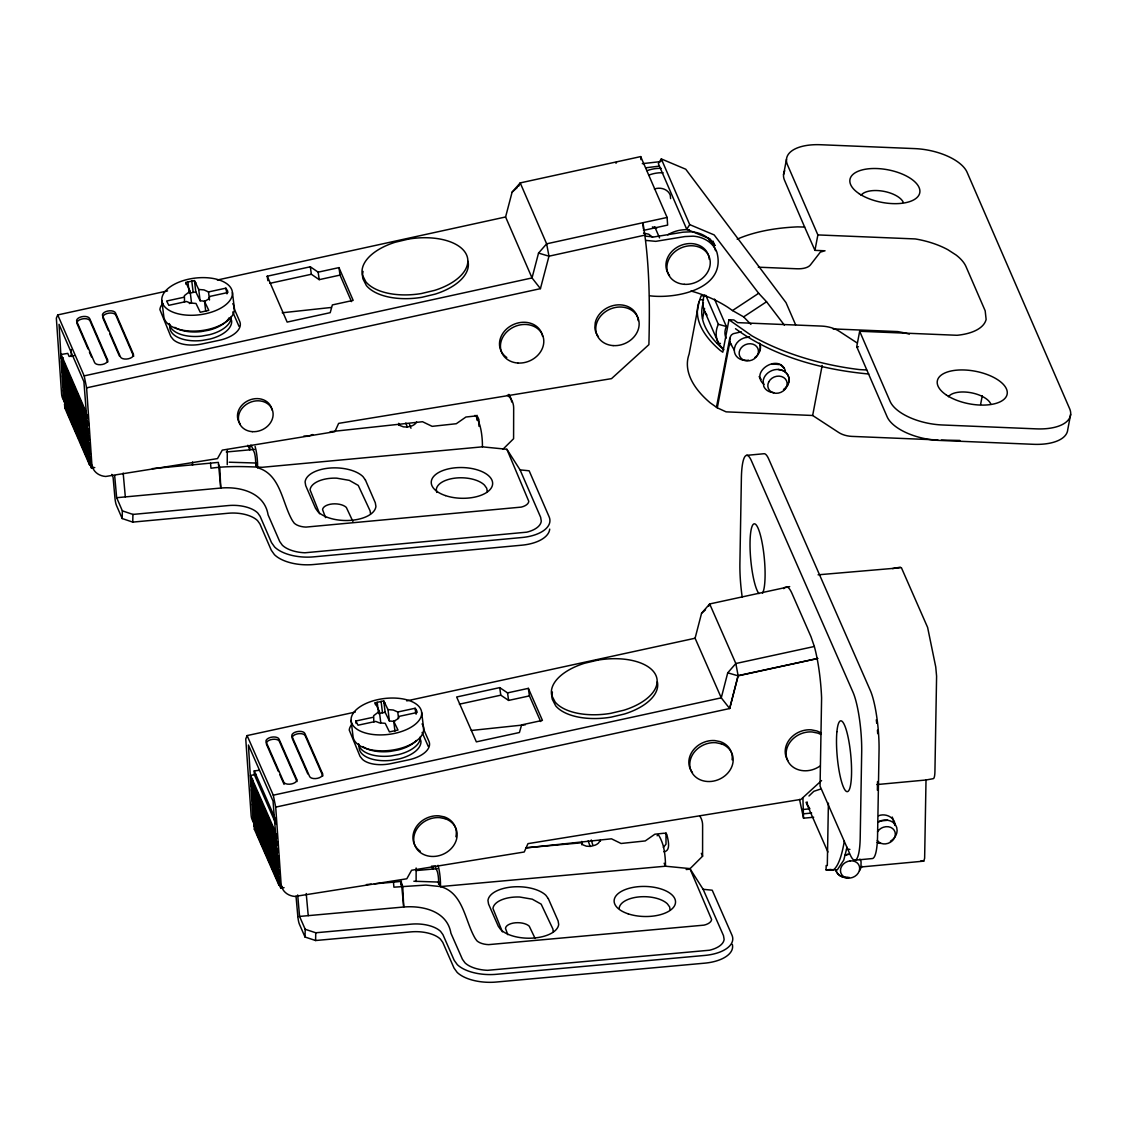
<?xml version="1.0" encoding="UTF-8"?>
<svg xmlns="http://www.w3.org/2000/svg" width="1127" height="1127" viewBox="0 0 1127 1127"><rect width="100%" height="100%" fill="white"/><g stroke="black" fill="none" stroke-linecap="round" stroke-linejoin="round"><path stroke-width="1.5" d="M416.117 881.511L416.131 867.987M666.001 832.614L666.001 844.179L663.38 847.377M686.16 869.523L689.555 869.171L702.586 856.196L702.614 825.288A22.202 18.877 -23.7 0 0 699.726 815.934M71.24 356.541L71.269 349.567M192.548 465.268L192.562 461.971M227.245 464.69L227.288 449.588M278.524 880.877L254.082 825.203L254.096 821.583L278.538 877.243L278.524 880.877L280.271 880.694M277.172 866.818L278.566 870.002L278.552 873.622L254.11 817.963L253.096 811.257L254.829 810.975L279.271 866.649L277.538 866.931L253.096 811.257M254.138 807.087L254.124 810.722L255.871 810.538M275.89 823.781L254.237 774.488L254.251 770.868L259.252 770.333M279.242 866.311L277.186 859.577M477.017 420.202L477.031 415.285M478.919 426.217L478.933 419.667L477.848 417.131A4.762 4.015 -23.4 0 0 475.087 416.032L465.93 417.018L456.294 423.724L432.148 426.344L422.54 421.723L330.155 431.726M254.096 821.583L253.589 818.441L255.322 818.16M278.566 870.002L277.791 870.509L253.336 814.849M254.322 803.805L252.589 804.086L277.031 859.746L277.284 863.338L278.58 862.761M643.489 230.387L667.635 225.09L667.099 217.455L642.925 222.709C649.715 262.845 649.885 303.994 648.898 344.637L611.51 378.644L338.635 423.372L334.874 431.669L222.273 450.124L217.497 458.59L105.684 476.467A17.764 14.989 -23.5 0 1 91.836 463.887L86.596 387.857L84.173 375.883L57.731 314.926L167.543 290.907M813.68 817.244L803.537 818.188L802.903 797.874M844.292 841.263A151.004 28.95 84.7 0 1 832.938 870.283L826.091 869.903L826.161 865.508L827.303 865.578L828.401 803.157M877.384 790.182L877.539 781.546M438.572 884.23L438.586 880.131A8.805 1.705 84.8 0 0 437.389 871.72L434.909 865.719M818.089 574.812L901.389 567.684L927.62 627.443L935.748 666.973L936.593 676.214L934.931 771.46A14.031 2.691 84.7 0 1 933.311 778.658L926.014 779.997L924.633 858.267L923.746 861.141L860.028 867.072M255.998 466.127L255.646 461.197A8.805 1.719 84.7 0 0 254.434 452.744L251.307 445.531A8.805 1.719 84.7 0 0 249.856 447.856L249.814 449.828L226.259 451.997M732.325 944.398A35.529 17.398 1.2 0 1 704.6 963.176L496.26 982.04A35.529 17.398 1.2 0 1 457.153 972.39L454.026 968.051L442.77 942.369L440.418 939.115A26.654 13.045 1.2 0 0 411.087 931.874L315.588 940.524L305.037 937.03L305.192 929.282L299.571 916.434L297.683 894.951M315.588 940.524L315.757 932.776L305.192 929.282M581.729 844.757L581.786 841.418M549.708 529.098A35.529 17.793 1.3 0 1 521.829 545.186L313.588 564.528A35.529 17.793 1.3 0 1 274.439 554.667L271.297 550.244L259.914 523.97L257.562 520.646A26.654 13.341 1.3 0 0 228.189 513.25L132.747 522.111L122.181 518.533L122.35 510.855L116.659 497.711L114.658 475.58M132.747 522.111L132.93 514.419L122.35 510.855M398.676 425.33L398.719 423.343L399.888 425.499L403.381 426.851L407.467 427.077L412.285 425.71A15.679 7.847 1.3 0 0 415.609 423.442L416.638 421.949M937.847 439.924L851.843 436.388A14.031 6.537 10.8 0 1 838.798 432.557L812.652 415.483L726.084 411.848L717.307 407.833L728.93 346.693C730.986 342.481 727.957 335.902 733.297 333.691L741.298 331.831M704.361 295.936L701.121 295.795L699.078 301.67L689.104 354.16A132.394 61.717 10.8 0 0 710.221 402.846L717.307 407.833M702.628 318.659L704.572 308.446M856.647 342.636L839.206 331.253A18.821 8.777 10.8 0 0 821.71 326.097L737.65 322.632L733.832 319.955L728.972 319.758L722.801 352.202L720.195 350.37A132.394 61.717 10.8 0 1 699.078 301.67M783.547 174.699L786.491 159.259M758.302 267.184L796.831 268.775A18.821 8.777 10.8 0 0 810.426 264.915L820.343 252.11L825.034 250.786L814.948 250.363L817.878 234.923L787.491 164.866A44.418 20.709 10.8 0 1 820.752 144.735L914.828 148.609A44.418 20.709 10.8 0 1 967.079 172.262L1069.65 408.735A44.418 20.709 10.8 0 1 1036.389 428.866L942.313 424.978A44.418 20.709 10.8 0 1 890.062 401.325L859.662 331.268L957.062 335.282A54.688 25.498 10.8 0 0 986.125 319.406L985.181 310.813L966.036 266.662A54.688 25.498 10.8 0 0 956.062 254.998L947.863 249.715A54.688 25.498 10.8 0 0 915.265 238.938L817.878 234.923M812.652 415.483L822.161 365.472M1070.65 414.342L1067.72 429.781A44.418 20.709 10.8 0 1 1033.445 444.306L939.383 440.418A44.418 20.709 10.8 0 1 887.118 416.765L856.731 346.707L859.662 331.268M980.603 404.438L982.251 395.802M716.462 407.227L729.775 338.269M393.45 882.173L401.311 881.356L400.705 884.005L401.775 886.456L403.72 907.01C422.752 905.404 447.194 911.039 450.927 933.212L462.422 959.288L464.972 962.824A26.907 13.172 1.2 0 0 487.597 970.319L709.545 950.216A26.907 13.172 1.2 0 0 724.112 939.354L723.492 935.649L703.135 889.302L689.921 868.607L665.451 866.212L440.516 886.583L425.907 885.075L393.915 887.174L393.45 882.173L374.347 883.836M670.621 198.62L670.227 195.07C667.846 188.97 660.225 186.871 654.407 189.04M847.011 847.293L843.757 860.126L837.276 869.889L832.599 869.621M821.569 780.56L800.959 799.395L527.971 843.644L524.224 851.998L411.58 870.255L406.819 878.778L294.964 896.444A17.764 15.102 -23.7 0 1 281.088 883.737L275.706 807.129L729.662 708.531L721.266 697.838L695.091 638.234L701.572 613.243L709.672 603.959L789.689 586.618M742.186 596.944A44.418 8.509 84.7 0 1 739.904 563.303L741.383 478.158A44.418 8.509 84.7 0 1 751.455 460.873L852.956 692.119A44.418 8.509 84.7 0 1 861.69 752.23L860.211 837.375A44.418 8.509 84.7 0 1 850.138 854.66L820.062 786.139L821.597 697.993A54.688 10.481 84.7 0 0 814.708 647.87L814.328 646.489L735.832 663.521L727.732 672.819L721.266 697.838L273.283 795.183L247.109 735.579L355.244 712.081M86.596 387.857L540.425 288.653L532.029 277.932L505.586 216.976L512.109 192.154L520.209 182.912L640.699 156.597L667.099 217.455M643.376 228.851L642.925 222.709L546.637 243.826L538.537 253.082L532.029 277.932L84.173 375.883M540.425 288.653L548.976 256.195L546.637 243.826L520.209 182.912L518.645 186.265M184.532 302.106L184.405 295.64L190.097 291.245L185.856 282.454L194.436 280.595L198.718 289.47L200.113 300.768L205.396 301.205M373.798 722.153L373.671 715.687L379.362 711.362L375.164 702.783L383.743 700.938L387.998 709.601L389.407 720.998L394.689 721.407M247.109 735.579L245.756 738.96L251.138 815.497A17.764 15.102 -23.7 0 0 253.998 822.78M615.976 163.274L616.554 161.908M57.731 314.926L56.35 318.138L61.591 394.112A17.764 14.989 -23.5 0 0 64.436 401.325M708.644 606.298L709.672 603.959L735.832 663.521L738.157 675.848L729.662 708.531L738.072 675.651L817.681 658.464M859.577 870.692L860.943 867.776L861.07 861.761A13.313 11.326 -23.7 0 0 859.845 859.07M795.606 324.787L786.026 302.656L685.765 169.233L661.31 158.921L658.337 163.612L686.737 229.302L710.024 238.91L714.856 245.447L713.997 246.08L715.603 250.659M686.737 229.302L689.71 224.611L661.31 158.921M808.975 796L813.821 791.309L820.357 789.139M502.91 449.279L513.588 438.713L513.673 408.03A22.202 18.722 -23.4 0 0 507.347 395.154M512.109 192.154L517.335 187.448M701.572 613.243L705.502 609.777M690.964 291.02A151.173 127.52 -23.4 0 1 727.803 307.277L732.522 310.545L758.668 293.302L766.557 301.754L784.406 325.168M732.522 310.545L743.637 316.87L766.557 301.754M312.771 434.543L307.91 436.318L303.825 436.093M189.364 303.543L191.477 302.543L190.097 291.245M205.72 311.193L204.536 301.515L208.453 299.078L210.115 296.359L227.865 292.513L227.584 290.935L225.865 288.174L208.509 291.935L204.015 289.907L198.718 289.47M394.957 731.141L393.76 721.379L397.676 718.984L399.352 716.321L417.103 712.503L416.835 710.968L415.13 708.263L397.761 711.996L393.281 710.024L387.998 709.601M878.694 815.709C885.611 812.961 895.148 817.343 895.092 825.429M200.113 300.768L195.816 291.893L189.28 293.231M389.407 720.998L385.152 712.32L378.616 713.645M645.405 235.022L548.976 256.195L538.537 253.082M217.314 280.017L505.586 216.976M267.24 276.2L310.305 266.789L318.152 272.156L338.959 267.62L353.16 300.374L332.366 304.924L330.211 312.672L287.146 322.097L267.24 276.2L267.874 280.693M269.959 283.314L311.362 274.27L319.209 279.651L340.016 275.101L351.511 301.613M817.695 658.492L738.157 675.848L727.732 672.819M183.94 297.26L166.613 301.022L168.811 305.318L186.518 301.487L190.238 303.022L195.999 303.459L200.254 312.264L208.819 310.376L204.536 301.515M406.734 700.895L695.091 638.234M499.726 687.625L456.646 696.993L476.355 741.862L519.434 732.508L521.618 724.9L542.425 720.378L528.352 688.358L507.544 692.88L499.726 687.625L500.797 695.176L508.615 700.416L529.422 695.894L540.678 721.519M459.379 704.178L500.797 695.176M356.16 723.478L355.85 721.012L373.192 717.279M845.32 855.097L848.701 854.266A13.313 11.326 -23.7 0 0 845.32 854.97M892.57 568.6L900.346 567.163M194.732 283.046L195.999 282.807M384.053 703.403L385.321 703.163M229.19 462.211L256.717 463.042M413.863 881.229L438.797 882.075M645.912 167.782L659.422 166.12M642.291 163.669L660.816 161.584M87.793 414.68L86.061 414.961L61.365 358.034L61.126 354.47L67.789 353.385L69.113 356.456L74.326 355.597M61.365 358.034L63.098 357.752M88.455 424.175L88.286 421.808L86.554 422.09L61.858 365.162L61.619 361.598L63.351 361.316M62.112 368.726L63.845 368.43L88.526 425.358L86.793 425.64L62.112 368.726L62.351 372.276L87.047 429.204L88.779 428.922M89.272 436.05L87.54 436.332L62.844 379.405L62.591 375.84L64.324 375.559L88.343 430.908M89.766 443.165L88.033 443.446L63.337 386.519L63.084 382.969L64.817 382.673L64.662 380.306M90.245 450.293L88.512 450.575L63.83 393.647L63.577 390.083L65.31 389.801L89.315 445.151M63.83 393.647L65.563 393.365M90.738 457.407L89.005 457.689L64.309 400.761L64.07 397.211L65.803 396.929L65.634 394.549M94.767 467.55L91.484 468.099L91.231 464.535L89.498 464.817L64.802 407.889L64.563 404.325L66.296 404.044L68.353 408.791M64.802 407.889L66.535 407.608M61.619 361.598L86.314 418.526L88.047 418.244M62.591 375.84L87.286 432.768L89.019 432.486M63.084 382.969L87.779 439.896L89.512 439.6L65.507 384.265M63.577 390.083L88.272 447.01L90.005 446.729M64.07 397.211L88.765 454.139L90.498 453.843M64.563 404.325L89.258 461.253L90.991 460.971L69.719 411.947M277.003 834.346L275.27 834.628L250.814 778.968L250.574 775.376L254.617 774.728M250.814 778.968L252.547 778.687M277.496 841.531L275.763 841.813L251.321 786.139L251.067 782.561L252.8 782.279L252.631 779.884M278.003 848.701L276.27 848.983L251.828 793.323L251.575 789.731L253.307 789.449L255.406 794.225M251.828 793.323L253.561 793.042M278.51 855.886L276.777 856.168L252.335 800.494L252.082 796.916L253.814 796.634M252.589 804.086L252.842 807.679L254.138 807.467M284.06 887.639L280.778 888.175L280.524 884.582L278.792 884.864L254.35 829.204L254.096 825.612L255.829 825.33M254.35 829.204L256.083 828.923M251.067 782.561L275.523 838.22L277.256 837.939M251.575 789.731L276.016 845.391L277.749 845.123L277.58 842.728M252.082 796.916L276.524 852.576L278.256 852.294M277.031 859.746L278.763 859.464M278.58 863.127L277.622 859.873M253.589 818.441L278.045 874.101L279.778 873.819M280.017 877.412L278.538 877.651L280.271 877.074M254.096 825.612L278.538 881.272L280.271 881.004M763.951 384.363C748.962 371.628 779.194 352.864 785.35 370.684M744.764 360.485A9.861 8.368 -22 0 1 739.27 351.849L740.016 349.638A9.861 8.368 -22 0 1 750.427 343.735L752.836 344.144A9.861 8.368 -22 0 1 758.33 352.779L757.583 354.991A9.861 8.368 -22 0 1 747.173 360.894L741.904 359.851A13.355 11.326 -22 0 1 734.466 348.158L735.48 345.172A13.355 11.326 -22 0 1 746.159 337.41L749.455 337.029M282.229 312.771L331.042 307.488M471.297 730.479L525.379 724.746M526.013 847.87L611.468 838.812L621.076 843.489L645.25 840.925L654.872 834.205L664.028 833.233A4.762 4.057 -23.7 0 1 666.804 834.346C667.832 839.023 671.438 850.843 663.958 851.787M254.237 774.488L255.97 774.305M254.11 817.963L255.843 817.779M254.082 825.203L255.815 825.034M959.88 440.446L941.355 440.079M366.416 884.582L371.22 884.117M254.392 449.391L249.814 449.828L247.841 445.264M152.384 468.635L218.37 462.394L220.765 488.047C240.037 486.315 264.465 492.485 268.085 514.842L279.707 541.509L282.271 545.13A26.907 13.482 1.3 0 0 304.91 552.779L526.76 532.169A26.907 13.482 1.3 0 0 541.27 521.068L540.636 517.265L520.068 469.874L506.882 449.293L482.412 446.841L262.225 467.296C245.249 466.536 228.02 465.803 210.96 468.226L210.51 463.239M746.666 455.35L764.021 453.73A44.418 8.509 84.7 0 1 768.811 459.252L870.326 690.499A44.418 8.509 84.7 0 1 879.046 750.61L877.567 835.755A44.418 8.509 84.7 0 1 872.284 858.563L854.928 860.183M876.947 784.561L926.014 779.997M802.706 809.51L809.919 808.848L807.524 804.917L807.143 801.959M803.621 813.793L811.665 813.046M437.403 868.649L416.074 870.579M826.091 869.903L831.163 869.438M116.659 497.711L220.765 488.047L219.779 467.409L218.483 464.409M132.93 514.419L228.372 505.558A26.654 13.341 1.3 0 1 257.731 512.954L260.098 516.279L271.48 542.552L274.608 546.975A35.529 17.793 1.3 0 0 313.757 556.851L521.998 537.509A35.529 17.793 1.3 0 0 549.103 516.772L529.155 470.79L520.068 469.874M525.661 847.842L581.771 842.757L582.913 844.87L586.406 846.18L590.492 846.419L595.31 845.081A15.679 7.678 1.2 0 0 598.648 842.869L600.156 840.348L600.466 841.136M299.571 916.434L403.72 907.01L402.733 886.371L401.437 883.441M315.757 932.776L411.242 924.14A26.654 13.045 1.2 0 1 440.572 931.381L442.925 934.621L454.195 960.317L457.308 964.642A35.529 17.398 1.2 0 0 496.415 974.306L704.769 955.428A35.529 17.398 1.2 0 0 731.958 935.156L712.222 890.203L703.135 889.302M771.713 363.767L779.546 364.613M849.223 877.426L844.856 877.581A13.355 11.312 -25.2 0 1 835.825 870.255L835.797 870.016A13.313 11.326 -23.7 0 0 844.827 877.398L847.941 877.496M746.159 337.41L749.582 337.17M890.415 841.263A13.355 11.312 -25.2 0 0 897.12 830.557L896.74 827.584A13.355 11.312 -25.2 0 0 887.724 820.259L880.99 820.921A13.355 11.312 -25.2 0 0 877.82 822.4M773.812 392.647L770.558 392.111A13.313 11.242 -23.5 0 1 763.782 386.406L763.148 380.546L764.148 377.559A13.313 11.242 -23.5 0 1 784.279 371.276A13.313 11.242 -23.5 0 1 783.519 389.618M849.899 849.378L846.462 849.265M814.948 250.363L804.636 227.062L797.578 226.879A151.004 70.395 10.8 0 0 737.185 239.178M923.746 861.141L920.787 860.986M700.374 299.669L703.614 299.796M833.05 328.915L897.656 331.577A54.688 25.498 10.8 0 1 909.348 334.127M856.731 346.707L858.45 346.778M716.997 343.284L720.435 343.425M861.775 866.494L862.549 866.536M866.635 369.98L859.492 369.586A151.004 70.395 10.8 0 1 751.808 335.776L728.972 319.758M868.748 374.009C821.893 369.67 773.925 356.766 735.494 328.704M887.724 820.259L884.399 820.047A13.313 11.326 -23.7 0 0 877.848 822.161M645.532 236.163L653.871 236.952L683.032 232.176L691.274 231.782A32.387 27.302 -23.5 0 1 711.32 241.544L713.997 246.08M645.785 240.403L655.773 241.347L684.934 236.557L693.175 236.163A32.387 27.302 -23.5 0 1 716.842 252.082C727.042 289.343 675.383 299.148 649.589 295.767M729.761 342.369L734.381 350.229M643.559 233.12L648.715 234.205L652.561 237.233M778.151 369.459L781.518 370.121A13.355 11.326 -22 0 1 788.956 381.814L787.942 384.8A13.355 11.326 -22 0 1 783.617 389.843M705.756 295.246L718.35 324.28L726.366 326.492A17.694 14.919 -23.4 0 0 726.112 338.213M689.71 224.611L714.166 234.923L758.668 293.302M438.544 882.117L440.516 886.583C463.493 892.908 464.859 920.942 475.171 938.397L476.876 940.763A13.961 6.847 1.2 0 0 488.611 944.637L704.037 925.14A13.975 6.847 1.2 0 0 711.602 919.491L689.921 868.607M255.604 463.169L257.576 467.733C280.848 474.411 282.004 502.952 292.485 520.716L294.189 523.125A13.961 7.001 1.3 0 0 305.952 527.098L521.252 507.108A13.975 7.001 1.3 0 0 528.788 501.332L506.882 449.293M761.134 379.32L759.105 376.643M780.828 365.021L784.209 368.29M743.637 316.87L750.92 324.421M729.902 341.96L729.916 341.509M730.169 342.58L731.536 345.073M393.76 721.379L398 730.042L389.421 731.916L385.209 723.309L379.461 722.9L375.742 721.407L358.034 725.21L355.85 721.012M701.332 853.336L702.586 856.196M664.141 863.24L665.451 866.212A17.764 3.437 84.8 0 0 663.845 848.518L662.972 844.898A56.167 10.847 84.8 0 0 658.901 835.628A17.764 3.423 84.8 0 0 657.126 835.797M535.114 938.453L529.267 926.211A12.594 6.17 1.2 0 0 515.405 922.788A12.594 6.17 1.2 0 0 505.488 928.366L507.77 934.663M423.456 728.859L428.964 741.383A26.639 13.651 -8.1 0 1 408.749 759.837L391.492 763.5A26.47 13.552 -8.1 0 1 362.528 759.429L360.034 756.358L349.243 730.042A26.837 13.749 -8.1 0 1 352.272 723.943M422.104 732.423L428.288 746.497M502.403 931.846L492.964 908.489A25.527 12.51 1.2 0 1 519.702 897.022L532.282 899.191L541.157 904.136L552.85 928.902L553.357 931.916M431.514 866.099L432.824 869.072L432.867 867.086A8.805 1.705 84.8 0 1 433.092 865.663M322.857 775.968L305.178 735.72A6.663 3.409 -8.1 0 0 298.162 733.747A6.663 3.409 -8.1 0 0 292.118 737.65M292.259 738.523L307.812 773.939M297.007 781.574L279.341 741.327A6.663 3.409 -8.1 0 0 272.325 739.368A6.663 3.409 -8.1 0 0 266.268 743.256M266.409 744.144L278.439 771.502M279.848 774.728L284.089 784.392M254.251 770.868L275.904 820.16M250.574 775.376L275.016 831.05L275.27 834.628M253.505 783.871L276.552 836.347M256.801 797.409L277.749 845.123M269.536 831.219L270.931 834.389M273.734 840.756L275.819 845.532M254.519 798.226L262.197 815.709M263.591 818.892L277.566 850.702M254.153 803.466L278.059 857.872M252.842 807.679L278.566 866.381M268.085 846.152L270.184 850.913M273.678 858.873L275.763 863.648M269.297 849.969L271.396 854.731M253.843 822.02L278.284 877.694L278.045 874.101M279.13 881.399L280.524 884.582M278.862 881.131L280.257 884.315M257.041 834.107L280.778 888.175M806.059 802.283L827.908 852.054M305.037 937.03L299.402 924.182A8.889 1.719 84.8 0 1 297.866 916.603M111.812 474.382L113.094 477.327L114.926 497.768A8.889 1.761 84.8 0 0 116.49 505.445L122.181 518.533M714.476 299.078L726.366 326.492M704.657 311.277L717.955 341.932M352.906 521.477L346.327 507.432A12.594 6.311 1.3 0 0 332.451 503.938A12.594 6.311 1.3 0 0 322.576 509.643L325.548 517.617M234.162 308.629L239.713 321.434A26.639 13.947 -8 0 1 219.582 340.227L202.311 343.904A26.47 13.848 -8 0 1 173.333 339.65L170.811 336.508L159.907 309.601A26.837 14.045 -8 0 1 162.908 303.374M232.754 311.982L239.009 326.379M319.617 513.771L310.08 489.893A25.527 12.777 1.3 0 1 336.762 478.172L349.356 480.37L358.259 485.427L370.05 510.756L370.572 513.842M133.676 356.343L115.827 315.18A6.663 3.48 -8 0 0 108.798 313.151A6.663 3.48 -8 0 0 102.754 317.11M102.909 318.011L108.403 330.676M109.77 333.846L119.392 356.005M107.84 361.992L89.991 320.829A6.663 3.48 -8 0 0 82.961 318.8A6.663 3.48 -8 0 0 76.918 322.759M77.073 323.66L88.061 348.99M89.427 352.159L91.484 356.907M61.126 354.47L85.821 411.397L86.061 414.961M64.028 362.894L87.357 416.652M66.493 398.507L89.808 452.265M67.465 412.75L78.439 438.051M79.82 441.206L91.484 468.099M712.954 241.065L714.856 245.447M708.418 237.966L709.785 241.122M654.717 226.71L659.549 237.882M804.636 227.062L784.547 180.306A44.418 20.709 10.8 0 1 784.758 170.797M892.26 817.061L894.88 825.387M409.495 424.428L410.989 428.232M588.153 840.869L590.097 846.278M405.833 423.005L407.312 427.091M419.906 738.143L420.935 741.045A31.091 15.806 -7 0 1 399.352 758.88L391.407 760.331A31.091 15.806 -7 0 1 359.4 745.285M230.598 317.884L231.641 320.857A31.091 16.158 -7 0 1 210.129 339.002L202.184 340.467A31.091 16.158 -7 0 1 170.092 324.999M591.252 839.939L592.746 844.856M814.328 646.489L811.017 636.783L792.056 593.605A54.688 10.481 84.7 0 0 787.069 586.928L784.801 587.435A54.688 10.481 84.7 0 0 783.786 588.674M438.037 865.282L438.91 868.889A17.764 3.437 84.8 0 1 440.46 882.286L440.516 886.583M255.096 446.391L255.984 450.039A17.764 3.451 84.7 0 1 257.548 463.451L257.576 467.733M799.536 799.437L803.537 818.188M273.283 795.183L275.706 807.129M670.171 910.207L669.621 906.939L667.381 903.826A25.527 12.51 1.2 0 0 639.277 896.881A25.527 12.51 1.2 0 0 619.188 908.193M487.287 491.611L486.723 488.273L484.455 485.089A25.527 12.791 1.3 0 0 456.322 477.989A25.527 12.791 1.3 0 0 436.29 489.569L436.783 492.429M528.352 688.358L529.422 695.894M507.544 692.88L508.615 700.416M338.959 267.62L340.016 275.101M318.152 272.156L319.209 279.651M310.305 266.789L311.362 274.27M377.207 702.262L378.433 712.222M375.164 702.783L375.404 704.713M421.667 712.489A35.529 18.074 -7 0 1 370.008 734.057A35.529 18.074 -7 0 1 367.444 702.854A35.529 18.074 -7 0 1 421.667 712.489L423.639 728.422M415.13 708.263L415.807 713.701M397.761 711.996L398.564 718.505M383.743 700.938L385.152 712.32M381.081 701.276L382.49 712.673M379.362 711.362L380.771 722.759M351.075 720.435L353.033 736.382A35.529 18.074 -7 0 0 394.422 749.751A35.529 18.074 -7 0 0 422.062 723.9M187.899 281.933L189.111 291.823M185.856 282.454L186.082 284.37M415.638 709.08L416.229 713.969M232.43 292.513A35.529 18.469 -7 0 1 180.827 314.391A35.529 18.469 -7 0 1 178.122 282.497A35.529 18.469 -7 0 1 232.43 292.513L234.374 308.319M225.865 288.174L226.964 293.851M208.509 291.935L209.495 300.007M194.436 280.595L195.816 291.893M191.773 280.947L193.154 292.245M161.823 300.43L163.767 316.25A35.529 18.469 -7 0 0 205.213 330.028A35.529 18.469 -7 0 0 232.768 303.698M401.311 881.356L401.775 886.456M306.22 893.528L308.235 915.659M123.167 473.072L125.322 496.908M296.021 896.176L297.852 916.603M275.523 838.22L275.763 841.813M276.016 845.391L276.27 848.983M276.524 852.576L276.777 856.168M277.538 866.931L277.791 870.509M278.538 881.272L278.792 884.864M86.314 418.526L86.554 422.09M86.793 425.64L87.047 429.204M87.286 432.768L87.54 436.332M87.779 439.896L88.033 443.446M88.272 447.01L88.512 450.575M88.765 454.139L89.005 457.689M89.258 461.253L89.498 464.817M640.699 156.597L640.911 159.625M732.113 759.823A22.202 18.877 -23.7 0 0 720.209 741.622L714.856 740.566A22.202 18.877 -23.7 0 0 692.542 751.089A22.202 18.877 -23.7 0 0 692.457 772.558M657.337 681.793A53.293 27.302 -8.1 0 1 624.457 713.997L611.073 717.152A53.293 27.302 -8.1 0 1 555.681 705.826L552.272 699.219A53.293 27.302 -8.1 0 1 552.427 692.02M282.06 886.738A17.764 15.102 -23.7 0 1 279.2 879.454L273.044 801.072L248.419 745.003L253.026 819.78A17.764 15.102 -23.7 0 0 253.885 823.654M455.9 836.769A22.202 18.877 -23.7 0 0 444.306 816.878L438.938 815.821A22.202 18.877 -23.7 0 0 415.201 828.683A22.202 18.877 -23.7 0 0 420.272 851.223M758.992 593.605A35.529 6.804 84.7 0 1 750.117 539.509A35.529 6.804 84.7 0 1 761.232 538.452A35.529 6.804 84.7 0 1 762.5 593.281M876.285 719.871A39.938 7.65 84.7 0 1 876.721 723.295M877.426 730.197A39.938 7.65 84.7 0 1 877.694 733.677M880.511 843.405A13.355 11.312 -25.2 0 1 877.398 842.545M877.327 840.404A9.861 8.354 -25.2 0 0 885.568 843.884L888.062 843.348A9.861 8.354 -25.2 0 0 895.345 834.346L895.063 832.149A9.861 8.354 -25.2 0 0 885.921 826.697L883.427 827.232A9.861 8.354 -25.2 0 0 877.51 831.811M880.426 843.179A13.313 11.326 -23.7 0 1 877.327 842.292M416.37 740.481A31.091 15.806 -7 0 1 398.254 749.962L390.308 751.399A31.091 15.806 -7 0 1 362.88 746.567M420.399 736.692A31.091 15.806 -7 0 1 398.817 754.512L390.872 755.963A31.091 15.806 -7 0 1 358.625 743.707M787.829 760.486A22.202 18.877 -23.7 0 1 789.435 739.608A22.202 18.877 -23.7 0 1 811.201 729.831L816.554 730.888A22.202 18.877 -23.7 0 1 821.259 733.198M819.822 766.163A22.202 18.877 -23.7 0 1 786.533 757.33A22.202 18.877 -23.7 0 1 812.144 731.958L817.498 733.029A22.202 18.877 -23.7 0 1 820.724 734.438M723.435 348.891A26.654 22.47 -23.4 0 1 718.35 324.28M706.981 315.053A26.654 22.47 -23.4 0 1 704.417 295.091M861.056 195.281A22.202 10.354 10.8 0 1 882.892 191.167A22.202 10.354 10.8 0 1 903.319 202.395M948.427 396.718A22.202 10.354 10.8 0 1 970.262 392.605A22.202 10.354 10.8 0 1 990.703 403.832M723.886 349.75A127.914 59.632 10.8 0 1 703.445 302.628M652.392 226.95A151.173 127.52 -23.4 0 1 656.956 227.865M667.719 234.825A31.091 26.217 -23.4 0 1 689.287 229.809M467.987 261.337A53.293 27.893 -8 0 1 435.219 294.105L421.85 297.303A53.293 27.893 -8 0 1 366.374 285.54L362.922 278.792A53.293 27.893 -8 0 1 363.063 271.438M669.523 275.439A22.202 18.722 -23.5 0 1 680.75 245.447A22.202 18.722 -23.5 0 1 709.277 259.323M92.78 466.733A17.764 14.989 -23.5 0 1 89.935 459.506L83.905 381.659L59.041 324.337L63.478 398.479A17.764 14.989 -23.5 0 0 65.549 404.649M240.347 424.118A17.764 14.975 -23.4 0 1 248.616 400.423A17.764 14.975 -23.4 0 1 271.987 409.918M647.067 170.684A31.091 26.217 -23.4 0 1 661.225 168.388M648.955 175.065A31.091 26.217 -23.4 0 1 663.127 172.769M638.164 320.603A22.202 18.722 -23.4 0 0 618.033 304.853A22.202 18.722 -23.4 0 0 595.253 322.66L594.859 327.689A22.202 18.722 -23.4 0 0 598.409 336.705M482.412 446.841A17.764 3.451 84.7 0 0 480.806 429.148L479.933 425.499A56.167 10.932 84.7 0 0 476.806 417.765A17.764 3.451 84.7 0 0 474.861 415.44M759.654 343.538A13.355 11.326 -22 0 1 760.274 349.426L759.274 352.413A13.355 11.326 -22 0 1 754.935 357.456M748.582 360.175A13.355 11.326 -22 0 1 745.172 360.401M759.513 343.242A13.313 11.242 -23.5 0 1 759.175 352.075M506.784 357.513A22.202 18.722 -23.5 0 1 510.827 325.872A22.202 18.722 -23.5 0 1 542.622 336.395M229.19 317.729A31.091 16.158 -7 0 1 209.044 330.155L201.099 331.606A31.091 16.158 -7 0 1 174.77 327.351M231.12 316.532A31.091 16.158 -7 0 1 209.594 334.677L201.648 336.128A31.091 16.158 -7 0 1 169.332 323.519M508.883 394.38A22.202 18.722 -23.4 0 1 511.686 401.987M768.684 382.025L767.938 384.237A9.861 8.368 -22 0 0 773.432 392.872L775.841 393.281A9.861 8.368 -22 0 0 786.266 387.378L787.012 385.166A9.861 8.368 -22 0 0 781.518 376.531L779.095 376.122A9.861 8.368 -22 0 0 768.684 382.025M408.537 239.079L395.168 242.263A53.293 27.893 -8 0 0 362.401 275.044L365.838 281.792A53.293 27.893 -8 0 0 421.315 293.555L434.698 290.357A53.293 27.893 -8 0 0 466.184 254.11A53.293 27.893 -8 0 0 408.537 239.079M598 660.084L584.617 663.24A53.293 27.302 -8.1 0 0 551.737 695.444L555.146 702.051A53.293 27.302 -8.1 0 0 610.538 713.377L623.921 710.207A53.293 27.302 -8.1 0 0 655.534 674.608A53.293 27.302 -8.1 0 0 598 660.084M850.251 860.873L847.758 861.408A9.861 8.354 -25.2 0 0 840.46 870.41L840.742 872.594A9.861 8.354 -25.2 0 0 849.899 878.06L852.392 877.524A9.861 8.354 -25.2 0 0 859.69 868.523L859.408 866.325A9.861 8.354 -25.2 0 0 850.251 860.873M721.153 743.764L715.8 742.693A22.202 18.877 -23.7 0 0 690.386 768.868A22.202 18.877 -23.7 0 0 725.013 775.742A22.202 18.877 -23.7 0 0 721.153 743.764M445.095 818.681L439.727 817.624A22.202 18.877 -23.7 0 0 414.327 843.799A22.202 18.877 -23.7 0 0 448.955 850.674A22.202 18.877 -23.7 0 0 445.095 818.681M548.328 898.656L545.905 895.317A30.697 15.031 1.2 0 0 512.123 886.977A30.697 15.031 1.2 0 0 487.963 900.558L488.555 904.065L498.317 926.295L500.726 929.634A30.697 15.031 1.2 0 0 534.522 937.974A30.697 15.031 1.2 0 0 558.682 924.379L558.09 920.872L548.328 898.656M365.444 480.06L363.007 476.636A30.697 15.369 1.3 0 0 329.183 468.114A30.697 15.369 1.3 0 0 305.093 482.018L305.699 485.61L315.56 508.333L317.983 511.743A30.697 15.369 1.3 0 0 351.807 520.265A30.697 15.369 1.3 0 0 375.911 506.361L375.305 502.783L365.444 480.06M322.533 773.7L304.868 733.452A6.663 3.409 -8.1 0 0 296.993 731.648A6.663 3.409 -8.1 0 0 291.935 736.255L309.615 776.503A6.663 3.409 -8.1 0 0 317.49 778.32A6.663 3.409 -8.1 0 0 322.533 773.7M296.697 779.321L279.017 739.058A6.663 3.409 -8.1 0 0 271.142 737.255A6.663 3.409 -8.1 0 0 266.099 741.876L283.765 782.124A6.663 3.409 -8.1 0 0 291.639 783.927A6.663 3.409 -8.1 0 0 296.697 779.321M133.366 354.089L115.503 312.94A6.663 3.48 -8 0 0 107.629 311.066A6.663 3.48 -8 0 0 102.585 315.757L120.448 356.921A6.663 3.48 -8 0 0 128.337 358.795A6.663 3.48 -8 0 0 133.366 354.089M107.53 359.752L89.667 318.589A6.663 3.48 -8 0 0 81.792 316.715A6.663 3.48 -8 0 0 76.749 321.406L94.612 362.57A6.663 3.48 -8 0 0 102.487 364.444A6.663 3.48 -8 0 0 107.53 359.752M628.218 913.856A30.697 15.031 1.2 0 0 675.496 902.671A30.697 15.031 1.2 0 0 630.796 887.879A30.697 15.031 1.2 0 0 628.218 913.856M836.91 731.705A35.529 6.804 84.7 0 0 845.461 790.605A35.529 6.804 84.7 0 0 849.73 746.483A35.529 6.804 84.7 0 0 836.91 731.705M859.056 193.619A35.529 16.567 10.8 0 0 918.308 196.056A35.529 16.567 10.8 0 0 877.285 168.557A35.529 16.567 10.8 0 0 859.056 193.619M946.426 395.056A35.529 16.567 10.8 0 0 1005.678 397.493A35.529 16.567 10.8 0 0 964.656 369.994A35.529 16.567 10.8 0 0 946.426 395.056M684.23 284.314A22.202 18.722 -23.5 0 0 709.151 256.717A22.202 18.722 -23.5 0 0 672.34 254.153A22.202 18.722 -23.5 0 0 684.23 284.314M445.404 495.584A30.697 15.369 1.3 0 0 492.612 484.131A30.697 15.369 1.3 0 0 447.856 469.015A30.697 15.369 1.3 0 0 445.404 495.584M613.116 345.595A22.202 18.722 -23.5 0 0 638.037 317.983A22.202 18.722 -23.5 0 0 601.226 315.419A22.202 18.722 -23.5 0 0 613.116 345.595M517.772 363.021A22.202 18.722 -23.5 0 0 542.693 335.423A22.202 18.722 -23.5 0 0 505.882 332.859A22.202 18.722 -23.5 0 0 517.772 363.021M252.293 431.655A17.764 14.975 -23.4 0 0 272.227 409.566A17.764 14.975 -23.4 0 0 242.784 407.509A17.764 14.975 -23.4 0 0 252.293 431.655"/></g></svg>
